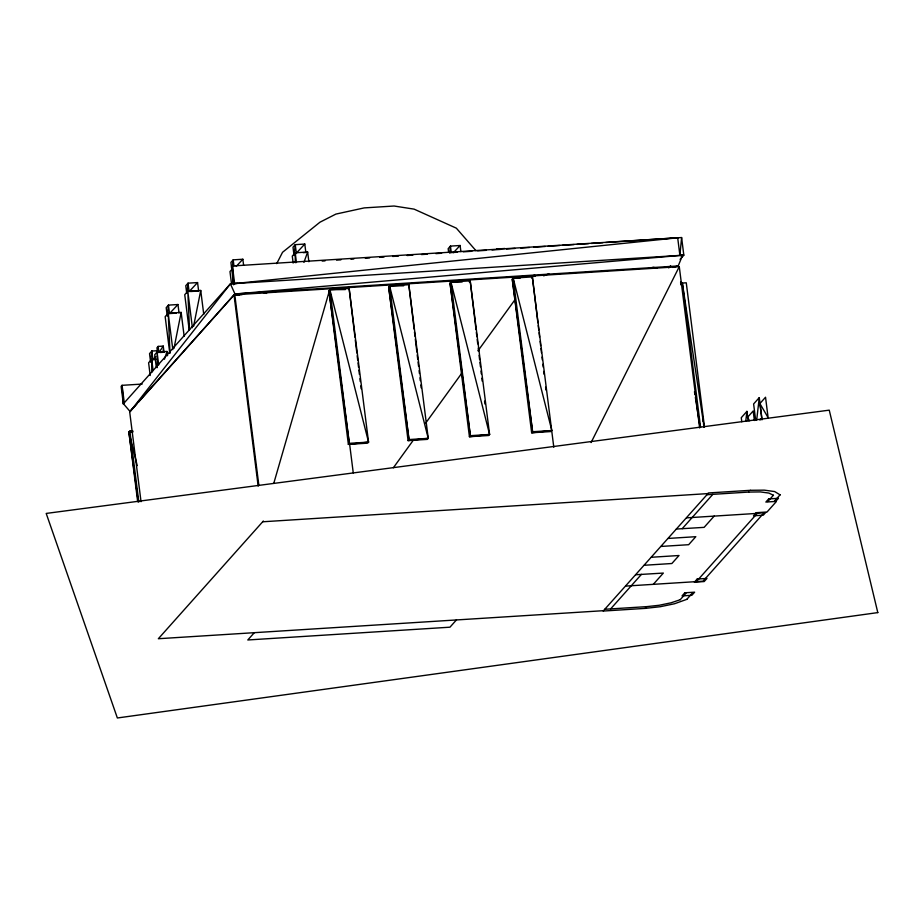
<?xml version="1.0" encoding="UTF-8"?>
<svg xmlns="http://www.w3.org/2000/svg" width="924" height="924" viewBox="0 0 924 924"><rect width="100%" height="100%" fill="white"/><g stroke="black" fill="none" stroke-linecap="round" stroke-linejoin="round"><path stroke-width="1.39" d="M157.796 352.668L158.154 346.419L163.248 346.096L164.022 352.252L160.198 352.494M681.6 237.549L683.818 255.151L679.902 255.405L681.6 237.549L232.409 265.973L231.474 267.001M186.995 292.781L188.034 283.171L197.563 282.571L198.637 291.014L190.46 291.534M232.143 269.623L233.195 259.852L242.85 259.24L243.624 265.396M449.699 253.084L450.45 246.107L460.106 245.495L460.891 251.64M745.772 421.217L746.904 411.376L741.267 417.706L741.776 421.783M756.675 420.131L759.262 397.632L753.614 403.961L755.682 420.27M174.001 348.313L181.15 312.416L168.214 313.236L165.165 316.655L169.762 353.084M193.578 326.357L200.727 290.459L187.803 291.279L184.742 294.71L189.166 329.729M273.827 483.171L329.995 288.762M164.46 359.217L167.025 351.455L157.068 352.079L154.724 354.724L156.341 367.544M303.938 262.358L307.646 252.021L295.218 252.806L292.273 256.11L293.151 263.063M672.649 267.417L678.216 265.939L682.559 255.232L230.411 283.841L123.435 403.753L130.111 411.538L136.787 404.054M591.083 442.561L679.279 266.655L234.003 294.837L258.166 486.093M276.726 263.629L282.536 252.298L319.947 222.21L335.897 214.091L364.218 207.9L394.086 206.017L414.102 209.136L456.341 228.17L476.022 250.75M163.248 346.096L158.928 352.575L158.154 346.419L156.941 347.771L157.565 352.691M393.358 467.763L413.675 439.697M425.525 423.319L461.919 373.03M477.997 350.808L515.234 299.353M130.111 411.538L230.411 283.841L234.973 293.994L239.143 295.091M123.366 403.984L122.06 385.331L121.136 386.371L123.366 403.984L124.29 402.945L122.06 385.331L142.192 384.061M469.265 281.866L470.189 280.827L489.593 434.453L488.669 435.493L469.427 436.717L450.023 283.091L450.947 282.051L470.189 280.827L476.01 329.522M520.224 278.043L513.178 278.112L551.824 430.515L550.9 431.554L531.658 432.779L512.254 279.152L513.178 278.112L532.42 276.888L537.895 322.719M368.549 442.122L367.613 443.162L348.371 444.375L328.967 290.748L329.891 289.709L349.133 288.496L368.549 442.122L348.371 444.375L349.307 443.335L368.549 442.122L329.891 289.709L345.391 289.558M428.239 438.346L427.315 439.385L408.073 440.598L388.658 286.971L389.593 285.932L408.824 284.719L428.239 438.346L408.073 440.598L408.997 439.558L428.239 438.346L389.593 285.932L403.673 285.793M232.27 268.988L229.972 271.564L231.578 284.292M233.968 265.997L233.195 259.852L230.908 262.416L233.703 284.615L234.627 283.576L677.685 237.791L679.902 255.405M138.692 401.917L234.973 293.994L682.559 255.232M137.688 501.663L128.898 432.12L129.868 431.046L132.629 430.873M294.814 254.793L304.793 244.052L305.856 252.506L303.13 252.668M263.363 521.009L158.351 638.727L603.511 610.683M531.496 277.928L532.42 276.888M532.674 276.865L534.592 274.717M254.343 632.651L247.805 639.974L449.965 627.188L456.502 619.854M668.745 267.914L670.605 265.823M680.099 259.321L683.818 255.151L681.219 256.156M759.886 403.557L765.534 397.239L768.11 417.636L759.886 403.557L761.954 419.877M759.955 420.143L761.838 418.029L759.262 397.632M610.591 608.951L641.441 574.37M682.201 528.678L712.831 494.352M653.291 584.338L663.34 573.076L635.562 574.751M714.171 516.1L704.123 527.361L676.333 529.048M262.67 521.783L707.957 493.601L603.176 611.053L645.091 608.396L646.673 606.641L659.205 605.266L670.997 602.818L680.33 599.688M680.318 599.584L685.966 593.254M696.361 581.612L757.437 513.155L764.102 512.728L703.014 581.196L625.664 586.093M767.786 501.547L773.434 495.218M686.971 599.168L692.619 592.827M774.451 501.131L780.099 494.802M766.955 512.092L776.403 501.489M236.186 266.412L242.85 259.24M157.346 350.716L151.825 351.062L152.91 359.667L155.763 356.595M453.441 252.668L460.106 245.495M197.563 282.571L189.097 291.626L188.034 283.171L185.77 285.701L186.66 292.735M177.974 304.516L168.445 305.128L169.508 313.571L177.974 304.516L179.048 312.97M543.67 275.849L548.856 273.827M687.006 599.272L674.543 603.753L660.29 606.71L645.091 608.396M489.593 434.453L469.427 436.717L470.362 435.678L489.593 434.453L450.947 282.051L462.219 281.935M234.465 283.587L237.341 283.356M322.164 261.065L325.04 260.88M336.555 260.129L340.875 259.84M350.947 259.182L353.823 258.997M365.338 258.246L369.658 257.958M379.729 257.299L384.049 257.022M392.688 256.456L398.44 256.075M407.08 255.509L412.843 255.128M421.471 254.562L427.234 254.192M435.874 253.626L441.626 253.245M450.265 252.679L457.461 252.206M463.213 251.836L471.852 251.27M477.616 250.889L486.243 250.323M492.007 249.954L500.646 249.388M506.398 249.006L515.038 248.44M520.789 248.059L529.429 247.505M533.749 247.216L545.264 246.465M548.14 246.269L559.655 245.518M562.531 245.334L574.047 244.583M576.934 244.386L588.449 243.636M591.325 243.451L602.841 242.689M605.717 242.504L677.685 237.791M304.793 244.052L295.253 244.652L293 247.182L294.063 255.636L295.253 244.652L296.327 253.107M496.615 249.006L504.908 248.487M234.973 293.994L678.216 265.939M236.428 295.01L242.169 294.64M453.684 281.254L462.312 280.711M169.508 313.571L176.322 313.144M700.554 427.211L682.351 283.044L686.266 282.802L704.481 426.969M155.971 359.066L151.663 359.344L148.602 362.774L150.208 375.502M152.91 359.667L155.671 359.494M138.219 501.824L128.898 432.12L133.044 431.866M750.369 490.309L708.442 492.954L706.872 494.721L748.786 492.065M686.544 517.856L757.403 513.374M668.179 538.438L695.807 536.694L688.669 544.698L661.03 546.442M651.385 557.264L679.013 555.509L671.875 563.513L644.247 565.269M604.746 609.286L646.673 606.641M748.902 492.065L760.337 491.914L768.907 493.081L773.457 495.322M750.473 490.298L764.287 490.147L774.647 491.556L780.133 494.894M132.698 431.034L129.868 431.046L138.831 501.998M534.996 276.368L532.166 275.964L553.799 447.251M652.875 267.267L656.952 268.041M259.632 291.568L266.597 293.416M749.583 420.824L747.528 417.302L753.176 410.984L754.377 420.501M163.028 349.849L164.022 352.252M128.898 432.12L137.226 465.604M702.644 418.48L703.095 421.321M703.545 424.162L703.996 427.015M694.467 391.684L694.917 394.536M695.368 397.378L700.069 427.258M682.351 283.044L704.088 426.992M512.254 279.152L532.594 431.739L531.658 432.779L551.824 430.515L532.594 431.739L513.178 278.112M450.023 283.091L470.362 435.678L450.947 282.051M388.658 286.971L408.997 439.558L389.593 285.932M328.967 290.748L349.307 443.335L329.891 289.709M746.904 411.376L748.105 420.894M679.279 266.655L699.653 427.951M451.224 252.252L450.45 246.107L448.163 248.672L448.637 252.356M349.653 444.34L353.257 472.892M307.646 252.021L308.882 261.758M296.442 262.555L295.218 252.806L295.299 262.728M234.627 283.576L232.409 265.973L233.703 284.615M258.882 485.55L234.684 294.063L129.672 411.769L141.037 501.697M200.727 290.459L203.742 314.276M192.4 327.697L187.803 291.279L189.512 329.672M181.15 312.416L184.153 336.232M172.823 349.653L168.214 313.236L169.993 353.037M167.025 351.455L167.567 355.728M158.697 364.911L157.068 352.079L157.299 367.625M153.095 370.663L151.663 359.344L151.802 372.326M538.242 325.583L538.75 329.88M539.096 332.744L539.604 337.041M540.124 341.337L540.632 345.634M540.979 348.498L541.487 352.795M542.007 357.091L542.342 359.956M542.862 364.252L543.208 367.117M543.716 371.413L544.063 374.278M545.599 387.168L545.945 390.032M476.345 332.386L476.865 336.683M477.2 339.547L477.72 343.844M478.228 348.14L478.574 351.005M479.082 355.301L479.602 359.598M479.949 362.462L480.457 366.759M480.965 371.055L481.312 373.92M481.82 378.216L482.166 381.081M484.569 401.132L484.904 403.996M408.824 284.719L414.137 329.106M414.472 331.97L414.992 336.267M415.326 339.131L416.874 352.021M417.209 354.885L417.729 359.182M418.064 362.046L418.584 366.343M419.092 370.639L419.438 373.504M419.946 377.801L420.293 380.665M420.813 384.962L421.148 387.826M349.133 288.496L354.955 337.179M355.301 340.044L356.837 352.933M357.184 355.798L357.692 360.094M358.038 362.959L358.547 367.255M358.893 370.12L359.401 374.416M359.921 378.713L360.256 381.577M360.776 385.874L361.111 388.738M680.641 281.959L680.745 284.777M233.091 273.908L233.206 284.003M151.825 351.062L150.624 362.231L149.538 353.626L151.825 351.062M168.445 305.128L167.256 316.1L166.193 307.646L168.445 305.128M684.811 592.792L682.039 595.911L691.833 595.299L694.617 592.18L684.811 592.792M756.294 512.681L753.51 515.788L763.305 515.176L766.088 512.058L756.294 512.681M768.653 498.937L765.869 502.055L775.663 501.432L778.447 498.313L768.653 498.937M697.17 579.059L694.386 582.166L704.18 581.554L706.964 578.436L697.17 579.059M877.8 612.6L117.36 717.983L46.2 513.432L829.244 410.152L877.8 612.6"/></g></svg>
